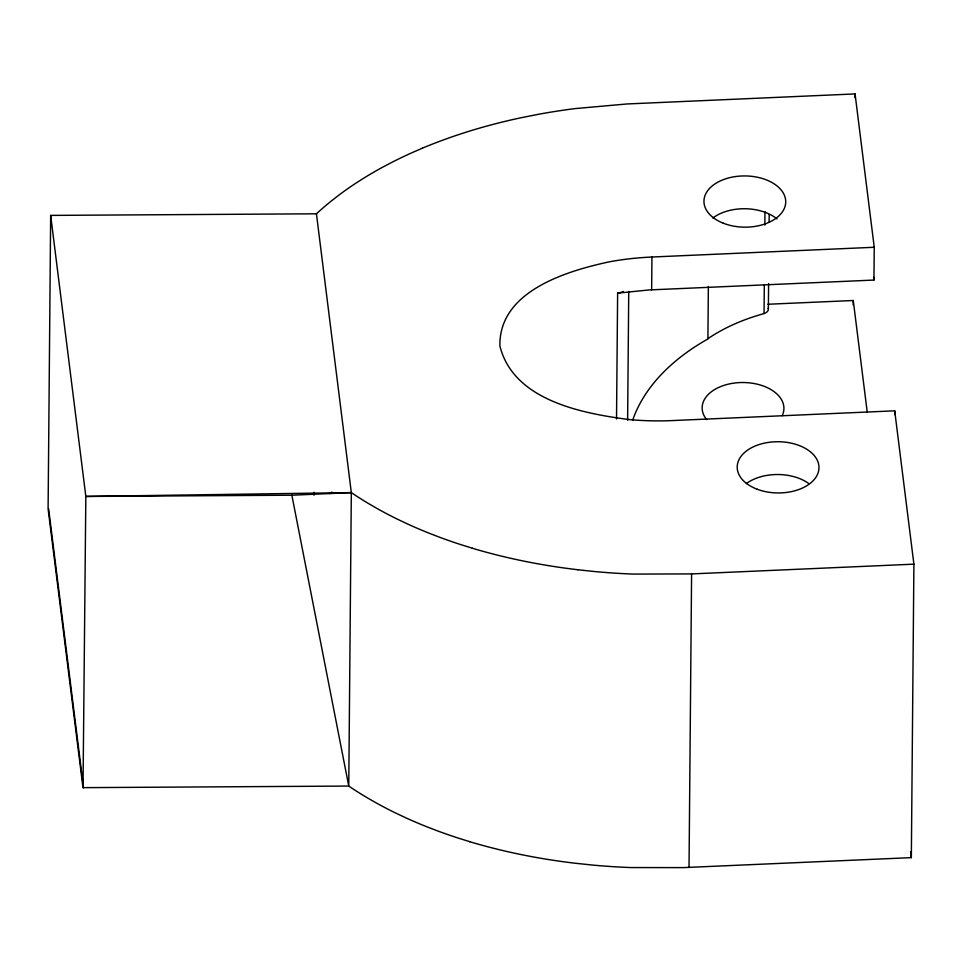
<?xml version="1.0" encoding="UTF-8"?>
<svg xmlns="http://www.w3.org/2000/svg" width="962" height="962" viewBox="0 0 962 962"><rect width="100%" height="100%" fill="white"/><g stroke="black" fill="none" stroke-linecap="round" stroke-linejoin="round"><path stroke-width="1.44" d="M422.306 148.232L412.241 152.597A406.433 254.665 0.5 0 0 392.58 161.977L383.02 166.991A396.729 248.593 0.5 0 0 364.514 177.693L355.591 183.369A387.289 242.677 0.5 0 0 338.492 195.418L330.351 201.779A378.775 237.349 0.5 0 0 316.438 213.804L50.661 215.392L48.1 508.862L82.985 787.65L348.761 786.062A378.775 237.349 0.5 0 0 365.524 796.752L375.156 802.332A387.289 242.677 0.5 0 0 395.069 812.746L405.303 817.592A396.729 248.593 0.5 0 0 426.274 826.562L436.976 830.687A406.433 254.665 0.5 0 0 458.754 838.251L469.805 841.69M313.985 495.286L314.009 492.291M316.438 213.804L351.322 492.604L348.761 786.062L291.859 495.214L85.834 496.44L50.661 215.392M616.522 418.999L617.628 293.157A14.887 9.331 0.5 0 0 623.208 291.438M627.621 420.214L628.739 291.378M651.659 289.815L651.935 257.022L874.242 247.27L873.953 280.062L649.025 289.947L617.628 293.157M689.032 867.387L691.594 573.917L913.9 564.165L911.339 857.635L683.224 867.616L630.747 867.556A443.145 277.681 0.5 0 1 592.832 865.091L575.372 863.251A425.396 266.558 0.5 0 1 469.781 841.726M708.369 286.544L707.912 338.973A245.298 153.704 0.5 0 0 632.671 420.166M764.309 285.017L764.056 313.48A7.431 4.666 0.5 0 0 768.145 308.093M764.838 225.084L764.946 211.604M768.373 309.006L768.602 283.537M769.131 222.126L769.203 214.634M853.21 305.002L853.258 300.505L767.856 304.257M855.026 97.763L855.062 93.927L626.947 103.968L575.06 108.598A443.145 277.681 0.5 0 0 538.167 114.346L521.368 117.689A425.396 266.558 0.5 0 0 422.282 148.196M894.684 414.658L894.708 410.822L672.402 420.574A200.385 125.565 0.5 0 1 629.148 419.564C581.709 413.371 513.311 400.348 499.891 345.923C498.845 291.233 566.317 271.092 609.403 261.808A200.385 125.565 0.5 0 1 651.935 257.034M83.021 787.65L85.834 496.44L351.322 492.604A378.775 237.349 0.5 0 0 368.085 503.282L377.717 508.862A387.289 242.677 0.5 0 0 397.631 519.288L407.864 524.122A396.729 248.593 0.5 0 0 428.836 533.092L439.538 537.229A406.433 254.665 0.5 0 0 461.315 544.781L472.366 548.22M329.798 493.626L331.83 492.039M291.859 495.214L351.322 492.604M691.594 573.917L633.309 574.086A443.145 277.681 0.5 0 1 595.394 571.62L577.934 569.781M48.641 508.85L83.538 787.65M855.062 93.927L874.242 247.27M894.708 410.822L913.9 564.165M873.58 277.092L873.953 280.062M853.258 300.505L867.231 412.157M910.593 851.671L911.339 857.635M577.946 569.745A425.396 266.558 0.5 0 1 472.342 548.256M746.332 483.621A40.885 25.613 0.5 0 1 808.681 483.501M707.683 338.84A169.649 106.301 0.5 0 1 764.129 313.576M706.649 419.612A40.885 25.613 0.5 0 1 739.321 382.599A40.885 25.613 0.5 0 1 782.202 415.68M712.866 218.001A40.885 25.613 0.5 0 1 777.007 218.939M723.304 223.208A40.885 25.613 0.5 0 0 785.701 202.573A40.885 25.613 0.5 0 0 725.516 178.872A40.885 25.613 0.5 0 0 723.304 223.208M757.25 489.261A40.885 25.613 0.5 0 0 818.975 467.857A40.885 25.613 0.5 0 0 758.068 444.901A40.885 25.613 0.5 0 0 757.25 489.261"/></g></svg>
